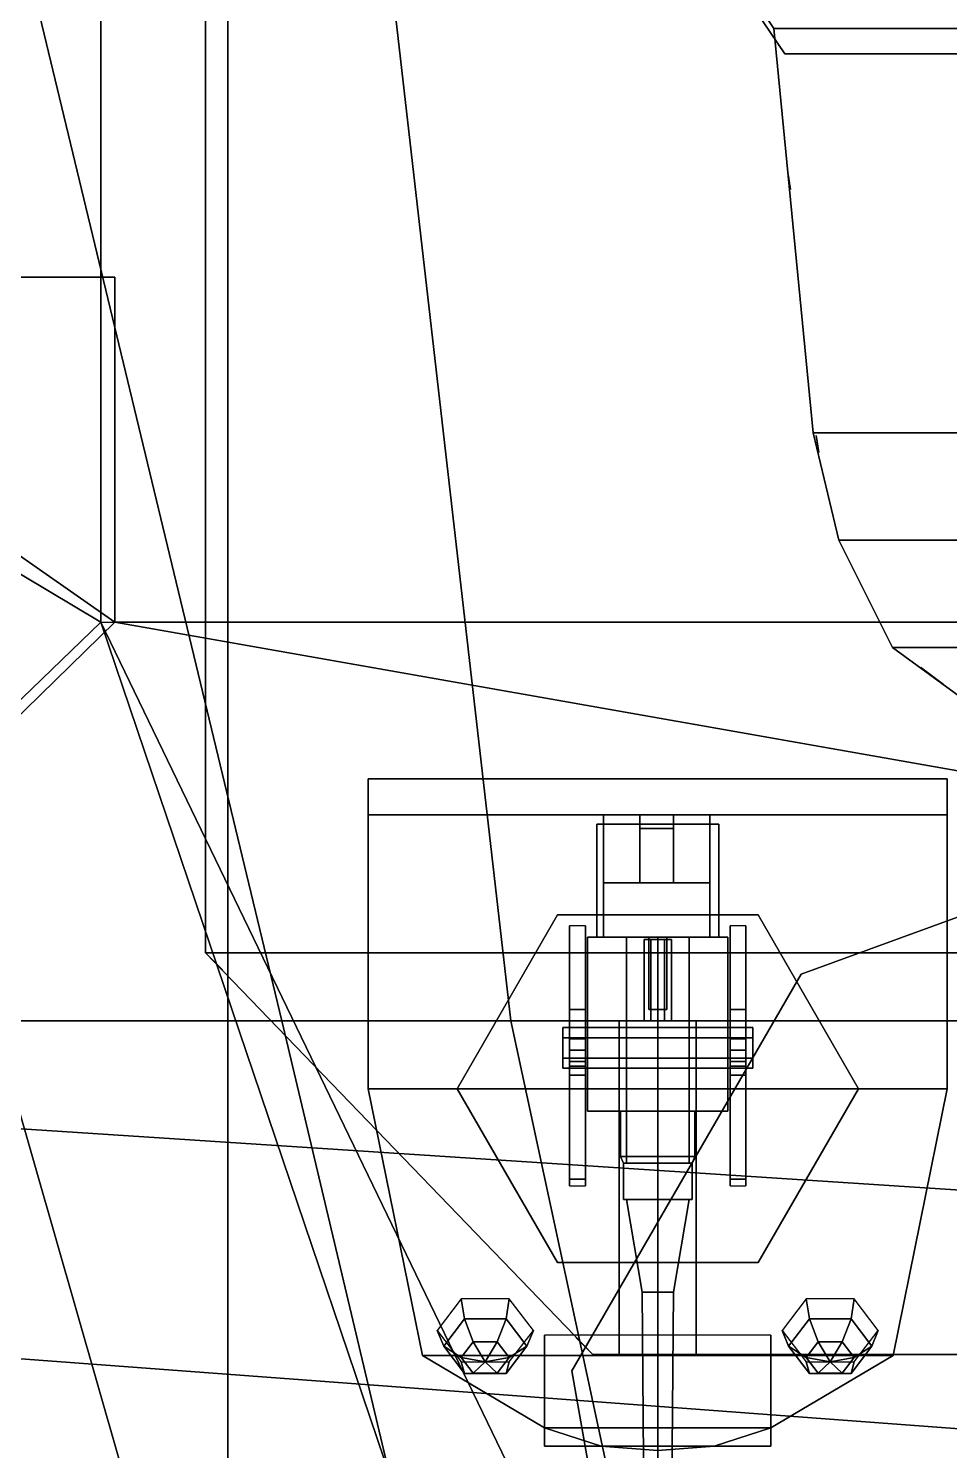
# Model space of a CAD drawing. Header units: millimetres. Extents: x -15 to 15, y -108 to 101.
# Drawn here: x -4.26 to -1, y -34.4 to -29.37 of the extents above; entities that cross this region are included whole.
import ezdxf

# ---------------------------------------------------------------- set-up
doc = ezdxf.new("R2010")
doc.units = ezdxf.units.MM
for name, color, linetype in [('barrel', 1, 'Continuous'), ('citadelle', 3, 'Continuous'), ('platforms', 6, 'Continuous'), ('railings', 6, 'Continuous'), ('railings_mirrored', 6, 'Continuous'), ('sleeve', 5, 'Continuous'), ('superstructure', 4, 'Continuous'), ('turret', 2, 'Continuous')]:
    doc.layers.add(name, color=color, linetype=linetype)

msp = doc.modelspace()

# ---------------------------------------------------------------- linework, layer by layer
for points in [[(-5.96, -27.03, -9.21), (-4.77, -27.03, -9.34), (-3.36, -32.88, -9.34), (-4.38, -32.88, -9.21)], [(-4.77, -27.03, -9.34), (-3.22, -27.03, -9.44), (-2.55, -32.88, -9.44), (-3.36, -32.88, -9.34)], [(-3.22, -27.03, -9.44), (0, -27.03, -9.55), (0, -32.88, -9.55), (-2.55, -32.88, -9.44)], [(-7.11, -32.88, -8.63), (-5.54, -32.88, -9), (-3.73, -38.78, -9), (-5.25, -38.78, -8.63)], [(-5.54, -32.88, -9), (-4.38, -32.88, -9.21), (-2.69, -38.78, -9.21), (-3.73, -38.78, -9)], [(-4.38, -32.88, -9.21), (-3.36, -32.88, -9.34), (-1.96, -38.78, -9.34), (-2.69, -38.78, -9.21)], [(-3.36, -32.88, -9.34), (-2.55, -32.88, -9.44), (-1.28, -38.78, -9.44), (-1.96, -38.78, -9.34)], [(-2.55, -32.88, -9.44), (0, -32.88, -9.55), (0, -38.78, -9.55), (-1.28, -38.78, -9.44)]]:
    msp.add_3dface(points)
at = {"layer": 'barrel'}
for points in [[(-2.222, -32.152, 15.102), (-2.222, -32.392, 15.102), (-2.222, -32.392, 15.558), (-2.222, -32.152, 15.558)], [(-2.094, -32.152, 15.558), (-2.094, -32.152, 15.102), (-2.222, -32.152, 15.102), (-2.222, -32.152, 15.558)], [(-2.094, -32.152, 15.102), (-2.094, -32.392, 15.102), (-2.222, -32.392, 15.102), (-2.222, -32.152, 15.102)], [(-2.222, -32.152, 15.558), (-2.222, -32.392, 15.558), (-2.094, -32.392, 15.558), (-2.094, -32.152, 15.558)], [(-2.094, -32.392, 15.558), (-2.094, -32.392, 15.102), (-2.094, -32.152, 15.102), (-2.094, -32.152, 15.558)], [(-1.974, -32.152, 15.102), (-1.974, -32.392, 15.102), (-1.974, -32.392, 15.558), (-1.974, -32.152, 15.558)], [(-1.846, -32.152, 15.558), (-1.846, -32.152, 15.102), (-1.974, -32.152, 15.102), (-1.974, -32.152, 15.558)], [(-1.846, -32.152, 15.102), (-1.846, -32.392, 15.102), (-1.974, -32.392, 15.102), (-1.974, -32.152, 15.102)], [(-1.974, -32.152, 15.558), (-1.974, -32.392, 15.558), (-1.846, -32.392, 15.558), (-1.846, -32.152, 15.558)], [(-1.846, -32.392, 15.558), (-1.846, -32.392, 15.102), (-1.846, -32.152, 15.102), (-1.846, -32.152, 15.558)], [(-1.974, -32.2, 15.166), (-1.974, -32.2, 15.102), (-2.094, -32.2, 15.102), (-2.094, -32.2, 15.166)], [(-1.974, -32.2, 15.102), (-1.974, -32.392, 15.102), (-2.094, -32.392, 15.102), (-2.094, -32.2, 15.102)], [(-2.094, -32.2, 15.166), (-2.094, -32.392, 15.166), (-1.974, -32.392, 15.166), (-1.974, -32.2, 15.166)], [(-2.222, -32.392, 15.102), (-2.222, -32.584, 15.102), (-2.222, -32.584, 15.558), (-2.222, -32.392, 15.558)], [(-1.846, -32.392, 15.102), (-1.846, -32.584, 15.102), (-2.222, -32.584, 15.102), (-2.222, -32.392, 15.102)], [(-2.222, -32.392, 15.558), (-2.222, -32.584, 15.558), (-1.846, -32.584, 15.558), (-1.846, -32.392, 15.558)], [(-1.974, -32.392, 15.558), (-1.974, -32.392, 15.166), (-2.094, -32.392, 15.166), (-2.098, -32.392, 15.558)], [(-1.846, -32.584, 15.558), (-1.846, -32.584, 15.102), (-1.846, -32.392, 15.102), (-1.846, -32.392, 15.558)], [(-2.222, -32.584, 15.558), (-2.222, -32.584, 15.102), (-1.846, -32.584, 15.102), (-1.846, -32.584, 15.558)], [(-2.1409, -33.384, 15.222), (-2.1409, -33.384, 15.35), (-2.1409, -32.584, 15.35), (-2.1409, -32.584, 15.222)], [(-2.03, -33.384, 15.158), (-2.1409, -33.384, 15.222), (-2.1409, -32.584, 15.222), (-2.03, -32.584, 15.158)], [(-2.1409, -33.384, 15.35), (-2.03, -33.384, 15.414), (-2.03, -32.584, 15.414), (-2.1409, -32.584, 15.35)], [(-2.03, -32.84, 15.422), (-2.062, -32.84, 15.454), (-2.062, -32.584, 15.454), (-2.03, -32.584, 15.422)], [(-2.062, -32.84, 15.454), (-2.03, -32.84, 15.486), (-2.03, -32.584, 15.486), (-2.062, -32.584, 15.454)], [(-1.9191, -33.384, 15.222), (-2.03, -33.384, 15.158), (-2.03, -32.584, 15.158), (-1.9191, -32.584, 15.222)], [(-2.03, -33.384, 15.414), (-1.9191, -33.384, 15.35), (-1.9191, -32.584, 15.35), (-2.03, -32.584, 15.414)], [(-1.998, -32.84, 15.454), (-2.03, -32.84, 15.422), (-2.03, -32.584, 15.422), (-1.998, -32.584, 15.454)], [(-2.03, -32.84, 15.486), (-1.998, -32.84, 15.454), (-1.998, -32.584, 15.454), (-2.03, -32.584, 15.486)], [(-1.9191, -33.384, 15.35), (-1.9191, -33.384, 15.222), (-1.9191, -32.584, 15.222), (-1.9191, -32.584, 15.35)], [(-2.0854, -33.84, 15.318), (-2.03, -33.84, 15.35), (-2.03, -33.512, 15.414), (-2.1409, -33.512, 15.35)], [(-2.0854, -33.84, 15.254), (-2.0854, -33.84, 15.318), (-2.1409, -33.512, 15.35), (-2.1409, -33.512, 15.222)], [(-2.03, -33.84, 15.222), (-2.0854, -33.84, 15.254), (-2.1409, -33.512, 15.222), (-2.03, -33.512, 15.158)], [(-1.9746, -33.84, 15.254), (-2.03, -33.84, 15.222), (-2.03, -33.512, 15.158), (-1.9191, -33.512, 15.222)], [(-2.03, -33.84, 15.35), (-1.9746, -33.84, 15.318), (-1.9191, -33.512, 15.35), (-2.03, -33.512, 15.414)], [(-1.9746, -33.84, 15.318), (-1.9746, -33.84, 15.254), (-1.9191, -33.512, 15.222), (-1.9191, -33.512, 15.35)], [(-2.0854, -33.84, 15.318), (-2.0854, -33.84, 15.254), (-2.0646, -36.34, 15.266), (-2.0646, -36.34, 15.306)], [(-2.03, -33.84, 15.35), (-2.0854, -33.84, 15.318), (-2.0646, -36.34, 15.306), (-2.03, -36.34, 15.326)], [(-2.0854, -33.84, 15.254), (-2.03, -33.84, 15.222), (-2.03, -36.34, 15.246), (-2.0646, -36.34, 15.266)], [(-1.9746, -33.84, 15.318), (-2.03, -33.84, 15.35), (-2.03, -36.34, 15.326), (-1.9954, -36.34, 15.306)], [(-2.03, -33.84, 15.222), (-1.9746, -33.84, 15.254), (-1.9954, -36.34, 15.266), (-2.03, -36.34, 15.246)], [(-1.9746, -33.84, 15.254), (-1.9746, -33.84, 15.318), (-1.9954, -36.34, 15.306), (-1.9954, -36.34, 15.266)]]:
    msp.add_3dface(points, dxfattribs=at)
at = {"layer": 'citadelle'}
msp.add_3dface([(11.83, -24.43, 4.59), (-11.83, -24.43, 4.59), (-11.47, -35.15, 4.59), (11.47, -35.15, 4.59)], dxfattribs=at)
at = {"layer": 'platforms'}
for points in [[(0, -18.15, 12.48), (0, -39.75, 12.48), (-4, -31.47, 12.48), (-4, -18.15, 12.48)], [(-4, -18.15, 12.63), (-4, -31.47, 12.63), (4, -31.47, 12.63), (4, -18.15, 12.63)], [(-4, -21.36, 12.48), (-4, -31.47, 12.48), (-4, -31.47, 12.63), (-4, -21.36, 12.63)], [(-3.63, -32.64, 7.4), (3.63, -32.64, 7.4), (3.63, -24.81, 7.4), (-3.63, -24.81, 7.4)], [(-3.63, -24.81, 7.25), (-3.63, -32.64, 7.25), (-3.63, -32.64, 7.4), (-3.63, -24.81, 7.4)], [(3.63, -24.81, 7.25), (3.63, -32.64, 7.25), (-3.63, -32.64, 7.25), (-3.63, -24.81, 7.25)], [(0, -27.07, 10.37), (0, -37.81, 10.37), (-3.55, -34.59, 10.37), (-3.55, -27.07, 10.37)], [(-3.55, -34.59, 10.52), (0, -37.81, 10.52), (0, -27.07, 10.52), (-3.55, -27.07, 10.52)], [(-3.55, -27.07, 10.37), (-3.55, -34.59, 10.37), (-3.55, -34.59, 10.52), (-3.55, -27.07, 10.52)], [(-2.58, -27.94, 16.94), (-1.62, -29.37, 16.94), (1.62, -29.37, 16.94), (2.58, -27.94, 16.94)], [(1.62, -29.37, 16.79), (-1.62, -29.37, 16.79), (-2.58, -27.94, 16.79), (2.58, -27.94, 16.79)], [(-2.58, -27.94, 16.79), (-1.62, -29.37, 16.79), (-1.62, -29.37, 16.94), (-2.58, -27.94, 16.94)], [(-1.62, -29.37, 16.94), (-1.48, -30.8, 16.94), (1.48, -30.8, 16.94), (1.62, -29.37, 16.94)], [(1.48, -30.8, 16.79), (-1.48, -30.8, 16.79), (-1.62, -29.37, 16.79), (1.62, -29.37, 16.79)], [(-1.62, -29.37, 16.79), (-1.48, -30.8, 16.79), (-1.48, -30.8, 16.94), (-1.62, -29.37, 16.94)], [(1.39, -31.18, 16.79), (-1.39, -31.18, 16.79), (-1.48, -30.8, 16.79), (1.48, -30.8, 16.79)], [(-1.48, -30.8, 16.94), (-1.39, -31.18, 16.94), (1.39, -31.18, 16.94), (1.48, -30.8, 16.94)], [(-1.48, -30.8, 16.79), (-1.39, -31.18, 16.79), (-1.39, -31.18, 16.94), (-1.48, -30.8, 16.94)], [(-1.39, -31.18, 16.94), (-1.2, -31.56, 16.94), (1.2, -31.56, 16.94), (1.39, -31.18, 16.94)], [(1.2, -31.56, 16.79), (-1.2, -31.56, 16.79), (-1.39, -31.18, 16.79), (1.39, -31.18, 16.79)], [(-1.39, -31.18, 16.79), (-1.2, -31.56, 16.79), (-1.2, -31.56, 16.94), (-1.39, -31.18, 16.94)], [(-4, -31.47, 12.48), (-1.35, -39.3, 12.48), (-5.81, -35.64, 12.48), (-5.74, -33.15, 12.48)], [(-5.74, -33.15, 12.63), (-4, -31.47, 12.63), (-4, -31.47, 12.48), (-5.74, -33.15, 12.48)], [(-3.95, -31.47, 13.63), (-5.69, -33.17, 13.63), (6.1, -33.94, 13.63), (5.69, -33.17, 13.63)], [(0, -39.75, 12.48), (-0.81, -39.62, 12.48), (-1.35, -39.3, 12.48), (-4, -31.47, 12.48)], [(-3.95, -31.47, 13.63), (-3.95, -31.47, 13.63), (5.69, -33.17, 13.63), (3.95, -31.47, 13.63)], [(0.72, -31.91, 16.79), (-0.72, -31.91, 16.79), (-1.2, -31.56, 16.79), (1.2, -31.56, 16.79)], [(-1.2, -31.56, 16.94), (-0.72, -31.91, 16.94), (0.72, -31.91, 16.94), (1.2, -31.56, 16.94)], [(-1.2, -31.56, 16.79), (-0.72, -31.91, 16.79), (-0.72, -31.91, 16.94), (-1.2, -31.56, 16.94)], [(-2.26, -34.06, 7.4), (2.26, -34.06, 7.4), (3.63, -32.64, 7.4), (-3.63, -32.64, 7.4)], [(-3.63, -32.64, 7.25), (-2.26, -34.06, 7.25), (-2.26, -34.06, 7.4), (-3.63, -32.64, 7.4)], [(3.63, -32.64, 7.25), (2.26, -34.06, 7.25), (-2.26, -34.06, 7.25), (-3.63, -32.64, 7.25)], [(-5.69, -33.17, 13.63), (-6.1, -33.94, 13.63), (6.1, -34.85, 13.63), (6.1, -33.94, 13.63)], [(-6.1, -33.94, 13.63), (-6.1, -34.85, 13.63), (5.75, -35.58, 13.63), (6.1, -34.85, 13.63)], [(-2.26, -34.06, 7.25), (2.26, -34.06, 7.25), (2.26, -34.06, 7.4), (-2.26, -34.06, 7.4)]]:
    msp.add_3dface(points, dxfattribs=at)
at = {"layer": 'railings'}
for points in [[(-4, -30.25, 13.6), (-4, -21.36, 13.6), (-4, -21.36, 13.67), (-4, -30.25, 13.67)], [(-4, -30.25, 13.67), (-4, -21.36, 13.67), (-4, -21.36, 13.6), (-4, -30.25, 13.6)], [(-4, -30.25, 13.35), (-4, -21.36, 13.35), (-4, -21.36, 13.28), (-4, -30.25, 13.28)], [(-4, -30.25, 13.28), (-4, -21.36, 13.28), (-4, -21.36, 13.35), (-4, -30.25, 13.35)], [(-4, -30.25, 12.92), (-4, -21.36, 12.92), (-4, -21.36, 12.99), (-4, -30.25, 12.99)], [(-4, -30.25, 12.99), (-4, -21.36, 12.99), (-4, -21.36, 12.92), (-4, -30.25, 12.92)], [(-3.63, -32.64, 8.44), (-3.63, -24.81, 8.44), (-3.63, -24.81, 8.37), (-3.63, -32.64, 8.37)], [(-3.63, -32.64, 8.37), (-3.63, -24.81, 8.37), (-3.63, -24.81, 8.44), (-3.63, -32.64, 8.44)], [(-3.63, -32.64, 8.05), (-3.63, -24.81, 8.05), (-3.63, -24.81, 8.12), (-3.63, -32.64, 8.12)], [(-3.63, -32.64, 8.12), (-3.63, -24.81, 8.12), (-3.63, -24.81, 8.05), (-3.63, -32.64, 8.05)], [(-3.63, -32.64, 7.76), (-3.63, -24.81, 7.76), (-3.63, -24.81, 7.69), (-3.63, -32.64, 7.69)], [(-3.63, -32.64, 7.69), (-3.63, -24.81, 7.69), (-3.63, -24.81, 7.76), (-3.63, -32.64, 7.76)], [(-3.55, -34.59, 11.49), (-3.55, -27.07, 11.49), (-3.55, -27.07, 11.56), (-3.55, -34.59, 11.56)], [(-3.55, -34.59, 11.56), (-3.55, -27.07, 11.56), (-3.55, -27.07, 11.49), (-3.55, -34.59, 11.49)], [(-3.55, -34.59, 11.24), (-3.55, -27.07, 11.24), (-3.55, -27.07, 11.17), (-3.55, -34.59, 11.17)], [(-3.55, -34.59, 11.17), (-3.55, -27.07, 11.17), (-3.55, -27.07, 11.24), (-3.55, -34.59, 11.24)], [(-3.55, -34.59, 10.81), (-3.55, -27.07, 10.81), (-3.55, -27.07, 10.88), (-3.55, -34.59, 10.88)], [(-3.55, -34.59, 10.88), (-3.55, -27.07, 10.88), (-3.55, -27.07, 10.81), (-3.55, -34.59, 10.81)], [(-1.66, -29.31, 16.94), (-1.66, -29.31, 17.91), (-1.62, -29.37, 17.91), (-1.62, -29.37, 16.94)], [(-1.62, -29.37, 16.94), (-1.62, -29.37, 17.91), (-1.66, -29.31, 17.91), (-1.66, -29.31, 16.94)], [(-1.48, -30.8, 17.91), (-1.62, -29.37, 17.91), (-1.62, -29.37, 17.98), (-1.48, -30.8, 17.98)], [(-1.48, -30.8, 17.98), (-1.62, -29.37, 17.98), (-1.62, -29.37, 17.91), (-1.48, -30.8, 17.91)], [(-1.48, -30.8, 17.66), (-1.62, -29.37, 17.66), (-1.62, -29.37, 17.59), (-1.48, -30.8, 17.59)], [(-1.48, -30.8, 17.59), (-1.62, -29.37, 17.59), (-1.62, -29.37, 17.66), (-1.48, -30.8, 17.66)], [(-1.48, -30.8, 17.23), (-1.62, -29.37, 17.23), (-1.62, -29.37, 17.3), (-1.48, -30.8, 17.3)], [(-1.48, -30.8, 17.3), (-1.62, -29.37, 17.3), (-1.62, -29.37, 17.23), (-1.48, -30.8, 17.23)], [(-4, -29.53, 12.63), (-4, -29.53, 13.6), (-4, -29.47, 13.6), (-4, -29.47, 12.63)], [(-4, -29.47, 12.63), (-4, -29.47, 13.6), (-4, -29.53, 13.6), (-4, -29.53, 12.63)], [(-1.56, -29.94, 16.94), (-1.56, -29.94, 17.91), (-1.57, -29.88, 17.91), (-1.57, -29.88, 16.94)], [(-1.57, -29.88, 16.94), (-1.57, -29.88, 17.91), (-1.56, -29.94, 17.91), (-1.56, -29.94, 16.94)], [(-3.63, -30, 7.4), (-3.63, -30, 8.37), (-3.63, -30.08, 8.37), (-3.63, -30.08, 7.4)], [(-3.63, -30.08, 7.4), (-3.63, -30.08, 8.37), (-3.63, -30, 8.37), (-3.63, -30, 7.4)], [(-3.55, -30.03, 10.52), (-3.55, -30.03, 11.49), (-3.55, -30.09, 11.49), (-3.55, -30.09, 10.52)], [(-3.55, -30.09, 10.52), (-3.55, -30.09, 11.49), (-3.55, -30.03, 11.49), (-3.55, -30.03, 10.52)], [(-4.37, -30.25, 14.36), (-4, -30.25, 13.63), (-4, -31.47, 13.63), (-4.37, -31.25, 14.36)], [(-3.95, -30.25, 13.63), (-4, -30.25, 13.63), (-4.37, -30.25, 14.36), (-4.35, -30.25, 14.36)], [(-4.35, -31.19, 14.36), (-3.95, -31.47, 13.63), (-3.95, -30.25, 13.63), (-4.35, -30.25, 14.36)], [(-4, -30.25, 13.63), (-4, -30.25, 12.63), (-4, -31.47, 12.63), (-4, -31.47, 13.63)], [(-3.95, -30.25, 12.63), (-4, -30.25, 12.63), (-4, -30.25, 13.63), (-3.95, -30.25, 13.63)], [(-3.95, -31.47, 13.63), (-3.95, -31.47, 12.63), (-3.95, -30.25, 12.63), (-3.95, -30.25, 13.63)], [(-1.39, -31.18, 17.91), (-1.48, -30.8, 17.91), (-1.48, -30.8, 17.98), (-1.39, -31.18, 17.98)], [(-1.39, -31.18, 17.98), (-1.48, -30.8, 17.98), (-1.48, -30.8, 17.91), (-1.39, -31.18, 17.91)], [(-1.39, -31.18, 17.66), (-1.48, -30.8, 17.66), (-1.48, -30.8, 17.59), (-1.39, -31.18, 17.59)], [(-1.39, -31.18, 17.59), (-1.48, -30.8, 17.59), (-1.48, -30.8, 17.66), (-1.39, -31.18, 17.66)], [(-1.39, -31.18, 17.23), (-1.48, -30.8, 17.23), (-1.48, -30.8, 17.3), (-1.39, -31.18, 17.3)], [(-1.39, -31.18, 17.3), (-1.48, -30.8, 17.3), (-1.48, -30.8, 17.23), (-1.39, -31.18, 17.23)], [(-1.47, -30.81, 16.94), (-1.47, -30.81, 17.91), (-1.46, -30.87, 17.91), (-1.46, -30.87, 16.94)], [(-1.46, -30.87, 16.94), (-1.46, -30.87, 17.91), (-1.47, -30.81, 17.91), (-1.47, -30.81, 16.94)], [(-3.55, -31, 10.52), (-3.55, -31, 11.49), (-3.55, -30.94, 11.49), (-3.55, -30.94, 10.52)], [(-3.55, -30.94, 10.52), (-3.55, -30.94, 11.49), (-3.55, -31, 11.49), (-3.55, -31, 10.52)], [(-3.63, -31.08, 7.4), (-3.63, -31.08, 8.37), (-3.63, -31, 8.37), (-3.63, -31, 7.4)], [(-3.63, -31, 7.4), (-3.63, -31, 8.37), (-3.63, -31.08, 8.37), (-3.63, -31.08, 7.4)], [(-1.2, -31.56, 17.98), (-1.39, -31.18, 17.98), (-1.39, -31.18, 17.91), (-1.2, -31.56, 17.91)], [(-1.2, -31.56, 17.91), (-1.39, -31.18, 17.91), (-1.39, -31.18, 17.98), (-1.2, -31.56, 17.98)], [(-1.2, -31.56, 17.59), (-1.39, -31.18, 17.59), (-1.39, -31.18, 17.66), (-1.2, -31.56, 17.66)], [(-1.2, -31.56, 17.66), (-1.39, -31.18, 17.66), (-1.39, -31.18, 17.59), (-1.2, -31.56, 17.59)], [(-1.2, -31.56, 17.3), (-1.39, -31.18, 17.3), (-1.39, -31.18, 17.23), (-1.2, -31.56, 17.23)], [(-1.2, -31.56, 17.23), (-1.39, -31.18, 17.23), (-1.39, -31.18, 17.3), (-1.2, -31.56, 17.3)], [(-5.94, -32.77, 14.36), (-5.69, -33.17, 13.63), (-3.95, -31.47, 13.63), (-4.35, -31.19, 14.36)], [(-4.37, -31.25, 14.36), (-4, -31.47, 13.63), (-5.74, -33.15, 13.63), (-5.98, -32.81, 14.36)], [(-4, -31.47, 13.63), (-4, -31.47, 12.63), (-5.74, -33.15, 12.63), (-5.74, -33.15, 13.63)], [(-0.72, -31.91, 17.91), (-1.2, -31.56, 17.91), (-1.2, -31.56, 17.98), (-0.72, -31.91, 17.98)], [(-0.72, -31.91, 17.98), (-1.2, -31.56, 17.98), (-1.2, -31.56, 17.91), (-0.72, -31.91, 17.91)], [(-0.72, -31.91, 17.66), (-1.2, -31.56, 17.66), (-1.2, -31.56, 17.59), (-0.72, -31.91, 17.59)], [(-0.72, -31.91, 17.59), (-1.2, -31.56, 17.59), (-1.2, -31.56, 17.66), (-0.72, -31.91, 17.66)], [(-0.72, -31.91, 17.23), (-1.2, -31.56, 17.23), (-1.2, -31.56, 17.3), (-0.72, -31.91, 17.3)], [(-0.72, -31.91, 17.3), (-1.2, -31.56, 17.3), (-1.2, -31.56, 17.23), (-0.72, -31.91, 17.23)], [(-1.02, -31.69, 16.94), (-1.02, -31.69, 17.91), (-1.1, -31.63, 17.91), (-1.1, -31.63, 16.94)], [(-1.1, -31.63, 16.94), (-1.1, -31.63, 17.91), (-1.02, -31.69, 17.91), (-1.02, -31.69, 16.94)], [(-3.63, -31.73, 7.4), (-3.63, -31.73, 8.37), (-3.63, -31.81, 8.37), (-3.63, -31.81, 7.4)], [(-3.63, -31.81, 7.4), (-3.63, -31.81, 8.37), (-3.63, -31.73, 8.37), (-3.63, -31.73, 7.4)], [(-3.55, -31.89, 10.52), (-3.55, -31.89, 11.49), (-3.55, -31.95, 11.49), (-3.55, -31.95, 10.52)], [(-3.55, -31.95, 10.52), (-3.55, -31.95, 11.49), (-3.55, -31.89, 11.49), (-3.55, -31.89, 10.52)], [(-3.63, -32.64, 7.4), (-3.63, -32.64, 8.37), (-3.57, -32.7, 8.37), (-3.57, -32.7, 7.4)], [(-3.57, -32.7, 7.4), (-3.57, -32.7, 8.37), (-3.63, -32.64, 8.37), (-3.63, -32.64, 7.4)], [(-2.26, -34.06, 8.37), (-3.63, -32.64, 8.37), (-3.63, -32.64, 8.44), (-2.26, -34.06, 8.44)], [(-2.26, -34.06, 8.44), (-3.63, -32.64, 8.44), (-3.63, -32.64, 8.37), (-2.26, -34.06, 8.37)], [(-2.26, -34.06, 8.12), (-3.63, -32.64, 8.12), (-3.63, -32.64, 8.05), (-2.26, -34.06, 8.05)], [(-2.26, -34.06, 8.05), (-3.63, -32.64, 8.05), (-3.63, -32.64, 8.12), (-2.26, -34.06, 8.12)], [(-2.26, -34.06, 7.69), (-3.63, -32.64, 7.69), (-3.63, -32.64, 7.76), (-2.26, -34.06, 7.76)], [(-2.26, -34.06, 7.76), (-3.63, -32.64, 7.76), (-3.63, -32.64, 7.69), (-2.26, -34.06, 7.69)], [(-3.55, -32.85, 10.52), (-3.55, -32.85, 11.49), (-3.55, -32.79, 11.49), (-3.55, -32.79, 10.52)], [(-3.55, -32.79, 10.52), (-3.55, -32.79, 11.49), (-3.55, -32.85, 11.49), (-3.55, -32.85, 10.52)], [(-3.55, -33.52, 10.52), (-3.55, -33.52, 11.49), (-3.55, -33.58, 11.49), (-3.55, -33.58, 10.52)], [(-3.55, -33.58, 10.52), (-3.55, -33.58, 11.49), (-3.55, -33.52, 11.49), (-3.55, -33.52, 10.52)], [(-2.32, -34, 7.4), (-2.32, -34, 8.37), (-2.26, -34.06, 8.37), (-2.26, -34.06, 7.4)], [(-2.26, -34.06, 7.4), (-2.26, -34.06, 8.37), (-2.32, -34, 8.37), (-2.32, -34, 7.4)]]:
    msp.add_3dface(points, dxfattribs=at)
at = {"layer": 'railings_mirrored'}
msp.add_3dface([(-3.95, -31.47, 13.63), (-3.95, -31.47, 12.63), (3.95, -31.47, 12.63), (3.95, -31.47, 13.63)], dxfattribs=at)
at = {"layer": 'sleeve'}
for points in [[(-2.246, -32.184, 14.966), (-2.246, -32.584, 14.966), (-2.246, -32.584, 15.102), (-2.246, -32.184, 15.102)], [(-1.814, -32.184, 15.102), (-1.814, -32.184, 14.966), (-2.246, -32.184, 14.966), (-2.246, -32.184, 15.102)], [(-1.814, -32.184, 14.966), (-1.814, -32.584, 14.966), (-2.246, -32.584, 14.966), (-2.246, -32.184, 14.966)], [(-2.246, -32.184, 15.102), (-2.246, -32.584, 15.102), (-1.814, -32.584, 15.102), (-1.814, -32.184, 15.102)], [(-1.814, -32.584, 15.102), (-1.814, -32.584, 14.966), (-1.814, -32.184, 14.966), (-1.814, -32.184, 15.102)], [(-2.278, -32.584, 14.998), (-2.278, -33.2, 14.998), (-2.278, -33.2, 15.454), (-2.278, -32.584, 15.454)], [(-1.782, -32.584, 14.998), (-1.782, -33.2, 14.998), (-2.278, -33.2, 14.998), (-2.278, -32.584, 14.998)], [(-2.278, -32.584, 15.454), (-2.278, -33.2, 15.454), (-1.782, -33.2, 15.454), (-1.782, -32.584, 15.454)], [(-1.782, -32.584, 15.454), (-1.782, -32.584, 14.998), (-2.278, -32.584, 14.998), (-2.278, -32.584, 15.454)], [(-2.246, -32.584, 15.102), (-2.246, -32.584, 14.966), (-1.814, -32.584, 14.966), (-1.814, -32.584, 15.102)], [(-2.078, -32.592, 15.454), (-1.982, -32.592, 15.454), (-2.006, -32.592, 15.4124), (-2.054, -32.592, 15.4124)], [(-2.054, -32.592, 15.4956), (-2.006, -32.592, 15.4956), (-1.982, -32.592, 15.454), (-2.078, -32.592, 15.454)], [(-2.054, -32.88, 15.4124), (-2.078, -32.88, 15.454), (-2.078, -32.592, 15.454), (-2.054, -32.592, 15.4124)], [(-2.078, -32.88, 15.454), (-2.054, -32.88, 15.4956), (-2.054, -32.592, 15.4956), (-2.078, -32.592, 15.454)], [(-2.006, -32.88, 15.4124), (-2.054, -32.88, 15.4124), (-2.054, -32.592, 15.4124), (-2.006, -32.592, 15.4124)], [(-2.054, -32.88, 15.4956), (-2.006, -32.88, 15.4956), (-2.006, -32.592, 15.4956), (-2.054, -32.592, 15.4956)], [(-1.982, -32.88, 15.454), (-2.006, -32.88, 15.4124), (-2.006, -32.592, 15.4124), (-1.982, -32.592, 15.454)], [(-2.006, -32.88, 15.4956), (-1.982, -32.88, 15.454), (-1.982, -32.592, 15.454), (-2.006, -32.592, 15.4956)], [(-1.782, -33.2, 15.454), (-1.782, -33.2, 14.998), (-1.782, -32.584, 14.998), (-1.782, -32.584, 15.454)], [(-2.054, -32.88, 15.4124), (-2.006, -32.88, 15.4124), (-1.982, -32.88, 15.454), (-2.078, -32.88, 15.454)], [(-2.078, -32.88, 15.454), (-1.982, -32.88, 15.454), (-2.006, -32.88, 15.4956), (-2.054, -32.88, 15.4956)], [(-2.366, -32.94, 15.2076), (-2.366, -33.012, 15.2076), (-2.366, -33.048, 15.27), (-2.366, -32.904, 15.27)], [(-2.366, -32.904, 15.27), (-2.366, -33.048, 15.27), (-2.366, -33.012, 15.3324), (-2.366, -32.94, 15.3324)], [(-2.366, -32.94, 15.2076), (-2.366, -32.904, 15.27), (-1.694, -32.904, 15.27), (-1.694, -32.94, 15.2076)], [(-2.366, -32.904, 15.27), (-2.366, -32.94, 15.3324), (-1.694, -32.94, 15.3324), (-1.694, -32.904, 15.27)], [(-2.366, -33.012, 15.2076), (-2.366, -32.94, 15.2076), (-1.694, -32.94, 15.2076), (-1.694, -33.012, 15.2076)], [(-2.366, -32.94, 15.3324), (-2.366, -33.012, 15.3324), (-1.694, -33.012, 15.3324), (-1.694, -32.94, 15.3324)], [(-1.694, -32.904, 15.27), (-1.694, -33.048, 15.27), (-1.694, -33.012, 15.2076), (-1.694, -32.94, 15.2076)], [(-1.694, -32.94, 15.3324), (-1.694, -33.012, 15.3324), (-1.694, -33.048, 15.27), (-1.694, -32.904, 15.27)], [(-2.366, -33.048, 15.27), (-2.366, -33.012, 15.2076), (-1.694, -33.012, 15.2076), (-1.694, -33.048, 15.27)], [(-2.366, -33.012, 15.3324), (-2.366, -33.048, 15.27), (-1.694, -33.048, 15.27), (-1.694, -33.012, 15.3324)], [(-2.278, -33.2, 15.454), (-2.278, -33.2, 14.998), (-1.782, -33.2, 14.998), (-1.782, -33.2, 15.454)], [(-2.1616, -33.36, 15.362), (-2.03, -33.36, 15.438), (-2.03, -33.2, 15.438), (-2.1616, -33.2, 15.362)], [(-2.1616, -33.36, 15.21), (-2.1616, -33.36, 15.362), (-2.1616, -33.2, 15.362), (-2.1616, -33.2, 15.21)], [(-2.03, -33.36, 15.134), (-2.1616, -33.36, 15.21), (-2.1616, -33.2, 15.21), (-2.03, -33.2, 15.134)], [(-1.8984, -33.36, 15.21), (-2.03, -33.36, 15.134), (-2.03, -33.2, 15.134), (-1.8984, -33.2, 15.21)], [(-2.03, -33.36, 15.438), (-1.8984, -33.36, 15.362), (-1.8984, -33.2, 15.362), (-2.03, -33.2, 15.438)], [(-1.8984, -33.36, 15.362), (-1.8984, -33.36, 15.21), (-1.8984, -33.2, 15.21), (-1.8984, -33.2, 15.362)], [(-2.1512, -33.384, 15.356), (-2.03, -33.384, 15.426), (-2.03, -33.36, 15.438), (-2.1616, -33.36, 15.362)], [(-2.1512, -33.384, 15.216), (-2.1512, -33.384, 15.356), (-2.1616, -33.36, 15.362), (-2.1616, -33.36, 15.21)], [(-2.03, -33.384, 15.146), (-2.1512, -33.384, 15.216), (-2.1616, -33.36, 15.21), (-2.03, -33.36, 15.134)], [(-2.1512, -33.512, 15.356), (-2.03, -33.512, 15.426), (-2.03, -33.384, 15.426), (-2.1512, -33.384, 15.356)], [(-2.1512, -33.512, 15.216), (-2.1512, -33.512, 15.356), (-2.1512, -33.384, 15.356), (-2.1512, -33.384, 15.216)], [(-2.03, -33.512, 15.146), (-2.1512, -33.512, 15.216), (-2.1512, -33.384, 15.216), (-2.03, -33.384, 15.146)], [(-1.9088, -33.384, 15.216), (-2.03, -33.384, 15.146), (-2.03, -33.36, 15.134), (-1.8984, -33.36, 15.21)], [(-2.03, -33.384, 15.426), (-1.9088, -33.384, 15.356), (-1.8984, -33.36, 15.362), (-2.03, -33.36, 15.438)], [(-1.9088, -33.512, 15.216), (-2.03, -33.512, 15.146), (-2.03, -33.384, 15.146), (-1.9088, -33.384, 15.216)], [(-2.03, -33.512, 15.426), (-1.9088, -33.512, 15.356), (-1.9088, -33.384, 15.356), (-2.03, -33.384, 15.426)], [(-1.9088, -33.384, 15.356), (-1.9088, -33.384, 15.216), (-1.8984, -33.36, 15.21), (-1.8984, -33.36, 15.362)], [(-1.9088, -33.512, 15.356), (-1.9088, -33.512, 15.216), (-1.9088, -33.384, 15.216), (-1.9088, -33.384, 15.356)], [(-2.03, -33.512, 15.146), (-1.9088, -33.512, 15.216), (-1.9088, -33.512, 15.356), (-2.1512, -33.512, 15.216)], [(-2.1512, -33.512, 15.216), (-1.9088, -33.512, 15.356), (-2.03, -33.512, 15.426), (-2.1512, -33.512, 15.356)]]:
    msp.add_3dface(points, dxfattribs=at)
at = {"layer": 'superstructure'}
for points in [[(-2.5, -28.1, 4.59), (-1.58, -29.46, 4.59), (-1.58, -29.46, 16.79), (-2.5, -28.1, 16.79)], [(1.58, -29.46, 16.79), (-1.58, -29.46, 16.79), (-1.58, -29.46, 4.59), (1.58, -29.46, 4.59)], [(-1.5234, -32.7145, 12.48), (0, -32.16, 12.48), (0, -32.16, 4.59), (-1.5234, -32.7145, 4.59)], [(-2.334, -34.1185, 12.48), (-1.5234, -32.7145, 12.48), (-1.5234, -32.7145, 4.59), (-2.334, -34.1185, 4.59)], [(-2.0525, -35.715, 12.48), (-2.334, -34.1185, 12.48), (-2.334, -34.1185, 4.59), (-2.0525, -35.715, 4.59)]]:
    msp.add_3dface(points, dxfattribs=at)
at = {"layer": 'turret'}
for points in [[(-3.054, -32.024, 15.774), (-3.054, -33.12, 15.646), (-3.054, -33.12, 13.79), (-3.054, -32.152, 13.79)], [(-3.054, -32.152, 13.79), (-3.054, -33.12, 13.79), (-3.054, -33.12, 15.646), (-3.054, -32.024, 15.774)], [(-1.006, -32.024, 15.774), (-1.006, -32.88, 15.674), (-3.054, -32.88, 15.674), (-3.054, -32.024, 15.774)], [(-3.054, -32.024, 15.774), (-3.054, -32.88, 15.674), (-1.006, -32.88, 15.674), (-1.006, -32.024, 15.774)], [(-1.006, -32.152, 13.79), (-1.006, -33.12, 13.79), (-1.006, -33.12, 15.646), (-1.006, -32.024, 15.774)], [(-1.006, -32.024, 15.774), (-1.006, -33.12, 15.646), (-1.006, -33.12, 13.79), (-1.006, -32.152, 13.79)], [(-1.006, -32.152, 13.79), (-1.006, -33.12, 13.79), (-3.054, -33.12, 13.79), (-3.054, -32.152, 13.79)], [(-3.054, -32.152, 13.79), (-3.054, -33.12, 13.79), (-1.006, -33.12, 13.79), (-1.006, -32.152, 13.79)], [(-2.385, -32.5051, 13.63), (-2.74, -33.12, 13.63), (-2.74, -33.12, 13.79), (-2.385, -32.5051, 13.79)], [(-1.675, -32.5051, 13.63), (-2.385, -32.5051, 13.63), (-2.385, -32.5051, 13.79), (-1.675, -32.5051, 13.79)], [(-2.286, -33.024, 14.742), (-2.286, -32.544, 13.79), (-2.342, -32.544, 13.79), (-2.342, -33.024, 14.742)], [(-2.342, -32.544, 13.79), (-2.342, -33.464, 13.79), (-2.342, -33.44, 14.566), (-2.342, -33.024, 14.742)], [(-2.286, -33.44, 14.566), (-2.286, -33.464, 13.79), (-2.286, -32.544, 13.79), (-2.286, -33.024, 14.742)], [(-1.718, -33.024, 14.742), (-1.718, -32.544, 13.79), (-1.774, -32.544, 13.79), (-1.774, -33.024, 14.742)], [(-1.774, -32.544, 13.79), (-1.774, -33.464, 13.79), (-1.774, -33.44, 14.566), (-1.774, -33.024, 14.742)], [(-1.718, -33.44, 14.566), (-1.718, -33.464, 13.79), (-1.718, -32.544, 13.79), (-1.718, -33.024, 14.742)], [(-1.32, -33.12, 13.63), (-1.675, -32.5051, 13.63), (-1.675, -32.5051, 13.79), (-1.32, -33.12, 13.79)], [(-2.286, -32.84, 15.262), (-2.286, -33.024, 14.838), (-2.342, -33.024, 14.838), (-2.342, -32.84, 15.262)], [(-2.342, -32.84, 15.262), (-2.342, -33.072, 15.262), (-2.342, -33.04, 15.334), (-2.342, -32.88, 15.31)], [(-2.342, -33.024, 14.838), (-2.342, -33.44, 14.838), (-2.342, -33.072, 15.262), (-2.342, -32.84, 15.262)], [(-2.286, -32.88, 15.31), (-2.286, -32.84, 15.262), (-2.342, -32.84, 15.262), (-2.342, -32.88, 15.31)], [(-2.286, -33.04, 15.334), (-2.286, -33.072, 15.262), (-2.286, -32.84, 15.262), (-2.286, -32.88, 15.31)], [(-2.286, -33.072, 15.262), (-2.286, -33.44, 14.838), (-2.286, -33.024, 14.838), (-2.286, -32.84, 15.262)], [(-1.774, -32.84, 15.262), (-1.774, -33.072, 15.262), (-1.774, -33.04, 15.334), (-1.774, -32.88, 15.31)], [(-1.718, -32.84, 15.262), (-1.718, -33.024, 14.838), (-1.774, -33.024, 14.838), (-1.774, -32.84, 15.262)], [(-1.774, -33.024, 14.838), (-1.774, -33.44, 14.838), (-1.774, -33.072, 15.262), (-1.774, -32.84, 15.262)], [(-1.718, -32.88, 15.31), (-1.718, -32.84, 15.262), (-1.774, -32.84, 15.262), (-1.774, -32.88, 15.31)], [(-1.718, -33.04, 15.334), (-1.718, -33.072, 15.262), (-1.718, -32.84, 15.262), (-1.718, -32.88, 15.31)], [(-1.718, -33.072, 15.262), (-1.718, -33.44, 14.838), (-1.718, -33.024, 14.838), (-1.718, -32.84, 15.262)], [(-3.054, -32.88, 15.674), (-3.054, -33.12, 15.646), (-2.166, -33.12, 15.646), (-2.166, -32.88, 15.674)], [(-2.166, -32.88, 15.674), (-2.166, -33.12, 15.646), (-3.054, -33.12, 15.646), (-3.054, -32.88, 15.674)], [(-2.342, -32.88, 15.31), (-2.342, -33.04, 15.334), (-2.342, -32.984, 15.366), (-2.342, -32.944, 15.358)], [(-2.286, -32.944, 15.358), (-2.286, -32.88, 15.31), (-2.342, -32.88, 15.31), (-2.342, -32.944, 15.358)], [(-2.286, -32.984, 15.366), (-2.286, -33.04, 15.334), (-2.286, -32.88, 15.31), (-2.286, -32.944, 15.358)], [(-1.894, -32.88, 15.674), (-1.894, -33.12, 15.646), (-1.006, -33.12, 15.646), (-1.006, -32.88, 15.674)], [(-1.006, -32.88, 15.674), (-1.006, -33.12, 15.646), (-1.894, -33.12, 15.646), (-1.894, -32.88, 15.674)], [(-1.774, -32.88, 15.31), (-1.774, -33.04, 15.334), (-1.774, -32.984, 15.366), (-1.774, -32.944, 15.358)], [(-1.718, -32.944, 15.358), (-1.718, -32.88, 15.31), (-1.774, -32.88, 15.31), (-1.774, -32.944, 15.358)], [(-1.718, -32.984, 15.366), (-1.718, -33.04, 15.334), (-1.718, -32.88, 15.31), (-1.718, -32.944, 15.358)], [(-2.342, -32.944, 15.358), (-2.342, -32.984, 15.366), (-2.286, -32.984, 15.366), (-2.286, -32.944, 15.358)], [(-1.774, -32.944, 15.358), (-1.774, -32.984, 15.366), (-1.718, -32.984, 15.366), (-1.718, -32.944, 15.358)], [(-2.342, -32.984, 15.366), (-2.342, -33.04, 15.334), (-2.286, -33.04, 15.334), (-2.286, -32.984, 15.366)], [(-1.774, -32.984, 15.366), (-1.774, -33.04, 15.334), (-1.718, -33.04, 15.334), (-1.718, -32.984, 15.366)], [(-2.286, -33.024, 14.838), (-2.286, -33.024, 14.742), (-2.342, -33.024, 14.742), (-2.342, -33.024, 14.838)], [(-2.342, -33.024, 14.742), (-2.342, -33.44, 14.566), (-2.342, -33.44, 14.838), (-2.342, -33.024, 14.838)], [(-2.342, -33.04, 15.334), (-2.342, -33.072, 15.262), (-2.286, -33.072, 15.262), (-2.286, -33.04, 15.334)], [(-2.286, -33.44, 14.838), (-2.286, -33.44, 14.566), (-2.286, -33.024, 14.742), (-2.286, -33.024, 14.838)], [(-1.718, -33.024, 14.838), (-1.718, -33.024, 14.742), (-1.774, -33.024, 14.742), (-1.774, -33.024, 14.838)], [(-1.774, -33.024, 14.742), (-1.774, -33.44, 14.566), (-1.774, -33.44, 14.838), (-1.774, -33.024, 14.838)], [(-1.774, -33.04, 15.334), (-1.774, -33.072, 15.262), (-1.718, -33.072, 15.262), (-1.718, -33.04, 15.334)], [(-1.718, -33.44, 14.838), (-1.718, -33.44, 14.566), (-1.718, -33.024, 14.742), (-1.718, -33.024, 14.838)], [(-2.342, -33.072, 15.262), (-2.342, -33.44, 14.838), (-2.286, -33.44, 14.838), (-2.286, -33.072, 15.262)], [(-1.774, -33.072, 15.262), (-1.774, -33.44, 14.838), (-1.718, -33.44, 14.838), (-1.718, -33.072, 15.262)], [(-3.054, -33.12, 13.79), (-2.862, -34.064, 13.79), (-2.862, -34.064, 14.83), (-3.054, -33.12, 15.646)], [(-3.054, -33.12, 15.646), (-2.862, -34.064, 14.83), (-2.862, -34.064, 13.79), (-3.054, -33.12, 13.79)], [(-3.054, -33.12, 15.646), (-2.862, -34.064, 14.83), (-2.862, -34.064, 13.79), (-3.054, -33.12, 13.79)], [(-3.054, -33.12, 13.79), (-2.862, -34.064, 13.79), (-2.862, -34.064, 14.83), (-3.054, -33.12, 15.646)], [(-2.166, -33.12, 15.646), (-2.166, -34.064, 14.83), (-2.862, -34.064, 14.83), (-3.054, -33.12, 15.646)], [(-3.054, -33.12, 15.646), (-2.862, -34.064, 14.83), (-2.166, -34.064, 14.83), (-2.166, -33.12, 15.646)], [(-1.006, -33.12, 13.79), (-1.198, -34.064, 13.79), (-2.862, -34.064, 13.79), (-3.054, -33.12, 13.79)], [(-3.054, -33.12, 13.79), (-2.862, -34.064, 13.79), (-1.198, -34.064, 13.79), (-1.006, -33.12, 13.79)], [(-2.74, -33.12, 13.63), (-2.385, -33.7349, 13.63), (-2.385, -33.7349, 13.79), (-2.74, -33.12, 13.79)], [(-1.894, -33.12, 15.646), (-1.894, -34.064, 14.83), (-1.198, -34.064, 14.83), (-1.006, -33.12, 15.646)], [(-1.006, -33.12, 15.646), (-1.198, -34.064, 14.83), (-1.894, -34.064, 14.83), (-1.894, -33.12, 15.646)], [(-1.675, -33.7349, 13.63), (-1.32, -33.12, 13.63), (-1.32, -33.12, 13.79), (-1.675, -33.7349, 13.79)], [(-1.006, -33.12, 13.79), (-1.198, -34.064, 13.79), (-1.198, -34.064, 14.83), (-1.006, -33.12, 15.646)], [(-1.006, -33.12, 15.646), (-1.198, -34.064, 14.83), (-1.198, -34.064, 13.79), (-1.006, -33.12, 13.79)], [(-1.006, -33.12, 15.646), (-1.198, -34.064, 14.83), (-1.198, -34.064, 13.79), (-1.006, -33.12, 13.79)], [(-1.006, -33.12, 13.79), (-1.198, -34.064, 13.79), (-1.198, -34.064, 14.83), (-1.006, -33.12, 15.646)], [(-2.342, -33.44, 14.566), (-2.342, -33.464, 13.79), (-2.286, -33.464, 13.79), (-2.286, -33.44, 14.566)], [(-2.342, -33.44, 14.838), (-2.342, -33.44, 14.566), (-2.286, -33.44, 14.566), (-2.286, -33.44, 14.838)], [(-1.774, -33.44, 14.566), (-1.774, -33.464, 13.79), (-1.718, -33.464, 13.79), (-1.718, -33.44, 14.566)], [(-1.774, -33.44, 14.838), (-1.774, -33.44, 14.566), (-1.718, -33.44, 14.566), (-1.718, -33.44, 14.838)], [(-2.385, -33.7349, 13.63), (-1.675, -33.7349, 13.63), (-1.675, -33.7349, 13.79), (-2.385, -33.7349, 13.79)], [(-2.7136, -33.9338, 15.0501), (-2.725, -33.8634, 14.9985), (-2.81, -33.975, 14.9025), (-2.7872, -34.0304, 14.9669)], [(-2.5664, -33.9338, 15.0501), (-2.555, -33.8634, 14.9985), (-2.725, -33.8634, 14.9985), (-2.7136, -33.9338, 15.0501)], [(-2.4928, -34.0304, 14.9669), (-2.47, -33.975, 14.9025), (-2.555, -33.8634, 14.9985), (-2.5664, -33.9338, 15.0501)], [(-1.4936, -33.9338, 15.0501), (-1.505, -33.8634, 14.9985), (-1.59, -33.975, 14.9025), (-1.5672, -34.0304, 14.9669)], [(-1.3464, -33.9338, 15.0501), (-1.335, -33.8634, 14.9985), (-1.505, -33.8634, 14.9985), (-1.4936, -33.9338, 15.0501)], [(-1.2728, -34.0304, 14.9669), (-1.25, -33.975, 14.9025), (-1.335, -33.8634, 14.9985), (-1.3464, -33.9338, 15.0501)], [(-2.6825, -34.0152, 15.0621), (-2.7136, -33.9338, 15.0501), (-2.7872, -34.0304, 14.9669), (-2.725, -34.071, 15.0141)], [(-2.5975, -34.0152, 15.0621), (-2.5664, -33.9338, 15.0501), (-2.7136, -33.9338, 15.0501), (-2.6825, -34.0152, 15.0621)], [(-2.555, -34.071, 15.0141), (-2.4928, -34.0304, 14.9669), (-2.5664, -33.9338, 15.0501), (-2.5975, -34.0152, 15.0621)], [(-1.4625, -34.0152, 15.0621), (-1.4936, -33.9338, 15.0501), (-1.5672, -34.0304, 14.9669), (-1.505, -34.071, 15.0141)], [(-1.3775, -34.0152, 15.0621), (-1.3464, -33.9338, 15.0501), (-1.4936, -33.9338, 15.0501), (-1.4625, -34.0152, 15.0621)], [(-1.335, -34.071, 15.0141), (-1.2728, -34.0304, 14.9669), (-1.3464, -33.9338, 15.0501), (-1.3775, -34.0152, 15.0621)], [(-2.7872, -34.0304, 14.9669), (-2.81, -33.975, 14.9025), (-2.725, -34.0866, 14.8065), (-2.7136, -34.1271, 14.8838)], [(-2.5664, -34.1271, 14.8838), (-2.555, -34.0866, 14.8065), (-2.47, -33.975, 14.9025), (-2.4928, -34.0304, 14.9669)], [(-2.43, -34.32, 14.614), (-2.43, -34.384, 14.614), (-2.43, -34.384, 14.886), (-2.43, -33.992, 14.886)], [(-2.43, -33.992, 14.886), (-2.43, -34.384, 14.886), (-1.63, -34.384, 14.886), (-1.63, -33.992, 14.886)], [(-1.63, -34.384, 14.886), (-1.63, -34.384, 14.614), (-1.63, -34.32, 14.614), (-1.63, -33.992, 14.886)], [(-1.5672, -34.0304, 14.9669), (-1.59, -33.975, 14.9025), (-1.505, -34.0866, 14.8065), (-1.4936, -34.1271, 14.8838)], [(-1.3464, -34.1271, 14.8838), (-1.335, -34.0866, 14.8065), (-1.25, -33.975, 14.9025), (-1.2728, -34.0304, 14.9669)], [(-2.725, -34.071, 15.0141), (-2.7872, -34.0304, 14.9669), (-2.7136, -34.1271, 14.8838), (-2.6825, -34.1268, 14.9661)], [(-2.64, -34.0859, 15.0314), (-2.6825, -34.0152, 15.0621), (-2.725, -34.071, 15.0141), (-2.64, -34.0859, 15.0314)], [(-2.64, -34.0859, 15.0314), (-2.5975, -34.0152, 15.0621), (-2.6825, -34.0152, 15.0621), (-2.64, -34.0859, 15.0314)], [(-2.64, -34.0859, 15.0314), (-2.555, -34.071, 15.0141), (-2.5975, -34.0152, 15.0621), (-2.64, -34.0859, 15.0314)], [(-2.5975, -34.1268, 14.9661), (-2.5664, -34.1271, 14.8838), (-2.4928, -34.0304, 14.9669), (-2.555, -34.071, 15.0141)], [(-1.505, -34.071, 15.0141), (-1.5672, -34.0304, 14.9669), (-1.4936, -34.1271, 14.8838), (-1.4625, -34.1268, 14.9661)], [(-1.42, -34.0859, 15.0314), (-1.4625, -34.0152, 15.0621), (-1.505, -34.071, 15.0141), (-1.42, -34.0859, 15.0314)], [(-1.42, -34.0859, 15.0314), (-1.3775, -34.0152, 15.0621), (-1.4625, -34.0152, 15.0621), (-1.42, -34.0859, 15.0314)], [(-1.42, -34.0859, 15.0314), (-1.335, -34.071, 15.0141), (-1.3775, -34.0152, 15.0621), (-1.42, -34.0859, 15.0314)], [(-1.3775, -34.1268, 14.9661), (-1.3464, -34.1271, 14.8838), (-1.2728, -34.0304, 14.9669), (-1.335, -34.071, 15.0141)], [(-2.862, -34.064, 13.79), (-2.43, -34.32, 13.79), (-2.43, -34.32, 14.614), (-2.862, -34.064, 14.83)], [(-2.862, -34.064, 14.83), (-2.43, -34.32, 14.614), (-2.43, -34.32, 13.79), (-2.862, -34.064, 13.79)], [(-2.862, -34.064, 14.83), (-2.43, -34.32, 14.614), (-2.43, -34.32, 13.79), (-2.862, -34.064, 13.79)], [(-2.862, -34.064, 13.79), (-2.43, -34.32, 13.79), (-2.43, -34.32, 14.614), (-2.862, -34.064, 14.83)], [(-2.862, -34.064, 14.83), (-2.43, -34.32, 14.614), (-1.63, -34.32, 14.614), (-1.198, -34.064, 14.83)], [(-1.198, -34.064, 14.83), (-1.63, -34.32, 14.614), (-2.43, -34.32, 14.614), (-2.862, -34.064, 14.83)], [(-2.862, -34.064, 13.79), (-2.43, -34.32, 13.79), (-1.63, -34.32, 13.79), (-1.198, -34.064, 13.79)], [(-2.64, -34.0859, 15.0314), (-2.725, -34.071, 15.0141), (-2.6825, -34.1268, 14.9661), (-2.64, -34.0859, 15.0314)], [(-2.7136, -34.1271, 14.8838), (-2.725, -34.0866, 14.8065), (-2.555, -34.0866, 14.8065), (-2.5664, -34.1271, 14.8838)], [(-2.64, -34.0859, 15.0314), (-2.6825, -34.1268, 14.9661), (-2.5975, -34.1268, 14.9661), (-2.64, -34.0859, 15.0314)], [(-2.64, -34.0859, 15.0314), (-2.5975, -34.1268, 14.9661), (-2.555, -34.071, 15.0141), (-2.64, -34.0859, 15.0314)], [(-1.63, -34.32, 13.79), (-1.198, -34.064, 13.79), (-1.198, -34.064, 14.83), (-1.63, -34.32, 14.614)], [(-1.63, -34.32, 14.614), (-1.198, -34.064, 14.83), (-1.198, -34.064, 13.79), (-1.63, -34.32, 13.79)], [(-1.63, -34.32, 14.614), (-1.198, -34.064, 14.83), (-1.198, -34.064, 13.79), (-1.63, -34.32, 13.79)], [(-1.63, -34.32, 13.79), (-1.198, -34.064, 13.79), (-1.198, -34.064, 14.83), (-1.63, -34.32, 14.614)], [(-1.42, -34.0859, 15.0314), (-1.505, -34.071, 15.0141), (-1.4625, -34.1268, 14.9661), (-1.42, -34.0859, 15.0314)], [(-1.4936, -34.1271, 14.8838), (-1.505, -34.0866, 14.8065), (-1.335, -34.0866, 14.8065), (-1.3464, -34.1271, 14.8838)], [(-1.42, -34.0859, 15.0314), (-1.4625, -34.1268, 14.9661), (-1.3775, -34.1268, 14.9661), (-1.42, -34.0859, 15.0314)], [(-1.42, -34.0859, 15.0314), (-1.3775, -34.1268, 14.9661), (-1.335, -34.071, 15.0141), (-1.42, -34.0859, 15.0314)], [(-2.6825, -34.1268, 14.9661), (-2.7136, -34.1271, 14.8838), (-2.5664, -34.1271, 14.8838), (-2.5975, -34.1268, 14.9661)], [(-1.4625, -34.1268, 14.9661), (-1.4936, -34.1271, 14.8838), (-1.3464, -34.1271, 14.8838), (-1.3775, -34.1268, 14.9661)], [(-2.43, -34.32, 14.614), (-2.23, -34.384, 14.614), (-2.23, -34.384, 13.79), (-2.43, -34.32, 13.79)], [(-2.43, -34.32, 13.79), (-2.23, -34.384, 13.79), (-2.23, -34.384, 14.614), (-2.43, -34.32, 14.614)], [(-2.03, -34.32, 13.79), (-2.03, -34.4, 13.79), (-2.23, -34.384, 13.79), (-2.43, -34.32, 13.79)], [(-2.43, -34.32, 13.79), (-2.23, -34.384, 13.79), (-2.03, -34.4, 13.79), (-2.03, -34.32, 13.79)], [(-1.63, -34.32, 14.614), (-1.63, -34.384, 14.614), (-2.43, -34.384, 14.614), (-2.43, -34.32, 14.614)], [(-1.63, -34.32, 13.79), (-1.83, -34.384, 13.79), (-2.03, -34.4, 13.79), (-2.03, -34.32, 13.79)], [(-2.03, -34.32, 13.79), (-2.03, -34.4, 13.79), (-1.83, -34.384, 13.79), (-1.63, -34.32, 13.79)], [(-1.63, -34.32, 13.79), (-1.83, -34.384, 13.79), (-1.83, -34.384, 14.614), (-1.63, -34.32, 14.614)], [(-1.63, -34.32, 14.614), (-1.83, -34.384, 14.614), (-1.83, -34.384, 13.79), (-1.63, -34.32, 13.79)], [(-2.43, -34.384, 14.886), (-2.43, -34.384, 14.614), (-1.63, -34.384, 14.614), (-1.63, -34.384, 14.886)], [(-2.23, -34.384, 14.614), (-2.03, -34.384, 14.614), (-2.03, -34.4, 13.79), (-2.23, -34.384, 13.79)], [(-2.23, -34.384, 13.79), (-2.03, -34.4, 13.79), (-2.03, -34.384, 14.614), (-2.23, -34.384, 14.614)], [(-1.83, -34.384, 13.79), (-2.03, -34.4, 13.79), (-2.03, -34.384, 14.614), (-1.83, -34.384, 14.614)], [(-1.83, -34.384, 14.614), (-2.03, -34.384, 14.614), (-2.03, -34.4, 13.79), (-1.83, -34.384, 13.79)]]:
    msp.add_3dface(points, dxfattribs=at)

doc.saveas('drawing.dxf')
